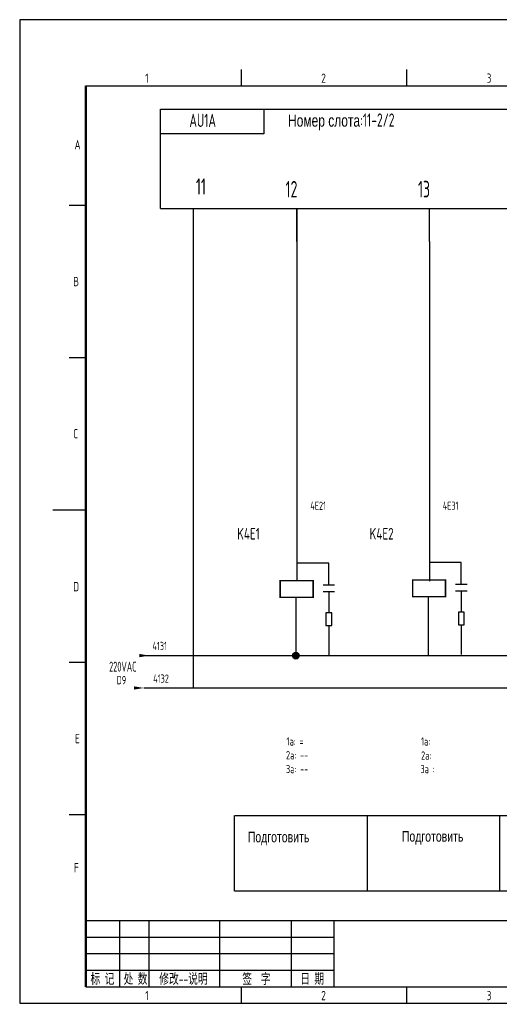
# Model space of a CAD drawing. Extents: x 590 to 9605, y -3741 to 975.
# Drawn here: x 4693.2 to 4838.7, y -2394.4 to -2097.4 of the extents above; entities that cross this region are included whole.
import ezdxf
from ezdxf.enums import TextEntityAlignment as Align

# ---------------------------------------------------------------- set-up
doc = ezdxf.new("R2010")
doc.units = 0
doc.header["$LTSCALE"] = 2
doc.header["$MEASUREMENT"] = 0
for name, pattern in [('DASHED2', [0.375, 0.25, -0.125]), ('DIVIDE', [1.25, 0.5, -0.25, 0, -0.25, 0, -0.25]), ('HIDDEN', [0.375, 0.25, -0.125])]:
    doc.linetypes.add(name, pattern=pattern)
doc.layers.get('0').update_dxf_attribs({"linetype": 'CONTINUOUS'})
doc.layers.add('CONTINUOUS', color=7, linetype='CONTINUOUS')
doc.layers.add('DIVIDE', color=1, linetype='DIVIDE')
doc.styles.add('ROMAN', font='ROMANC.shx', dxfattribs={"width": 0.7, "height": 0.7})
doc.styles.add('ROMANS', font='romans', dxfattribs={"width": 0.67, "bigfont": 'hzlib'})
doc.styles.get("Standard").update_dxf_attribs({"font": 'isocp.shx', "width": 0.707, "bigfont": 'dfst.shx'})

msp = doc.modelspace()

# ---------------------------------------------------------------- hatches: boundary and pattern name
at = {"linetype": 'HIDDEN'}
h = msp.add_hatch(color=0, dxfattribs=at)
edge = h.paths.add_edge_path()
edge.add_arc((4776.58, -2289.47), 1, 0, 360)

# ---------------------------------------------------------------- linework, layer by layer
for p, q in [((4786.58, -2261.56), (4777.07, -2261.56)), ((4786.58, -2261.56), (4777.07, -2261.56)), ((4786.58, -2268.11), (4786.58, -2261.56)), ((4786.58, -2268.11), (4786.58, -2261.56)), ((4826.58, -2261.37), (4817.07, -2261.37)), ((4826.58, -2261.37), (4817.07, -2261.37)), ((4826.58, -2267.92), (4826.58, -2261.37)), ((4826.58, -2267.92), (4826.58, -2261.37)), ((4786.58, -2270.04), (4786.58, -2276.56)), ((4786.58, -2270.04), (4786.58, -2276.56)), ((4826.58, -2269.85), (4826.58, -2276.37)), ((4826.58, -2269.85), (4826.58, -2276.37)), ((4786.58, -2280.33), (4786.58, -2289.33)), ((4786.58, -2280.33), (4786.58, -2289.33)), ((4826.58, -2280.14), (4826.58, -2289.14)), ((4826.58, -2280.14), (4826.58, -2289.14)), ((4758.06, -2360.52), (4758.06, -2337.7)), ((4758.21, -2337.7), (5062.35, -2337.7)), ((4758.06, -2360.52), (4758.06, -2340.74)), ((5062.35, -2360.52), (4758.21, -2360.52))]:
    msp.add_line(p, q)
for points in [[(4735.69, -2124.43), (4766.94, -2124.43), (4766.94, -2131.93), (4735.69, -2131.93)], [(4785.71, -2280.33), (4787.45, -2280.33), (4787.45, -2276.56), (4785.71, -2276.56)], [(4785.71, -2280.33), (4787.45, -2280.33), (4787.45, -2276.56), (4785.71, -2276.56)], [(4825.71, -2280.14), (4827.45, -2280.14), (4827.45, -2276.37), (4825.71, -2276.37)], [(4825.71, -2280.14), (4827.45, -2280.14), (4827.45, -2276.37), (4825.71, -2276.37)]]:
    msp.add_lwpolyline(points, close=True)
at = {"const_width": 0.4}
for points in [[(4771.86, -2266.83), (4781.86, -2266.83), (4781.86, -2271.83), (4771.86, -2271.83), (4771.86, -2266.83)], [(4771.86, -2266.83), (4781.86, -2266.83), (4781.86, -2271.83), (4771.86, -2271.83), (4771.86, -2266.83)], [(4811.86, -2266.64), (4821.86, -2266.64), (4821.86, -2271.64), (4811.86, -2271.64), (4811.86, -2266.64)], [(4811.86, -2266.64), (4821.86, -2266.64), (4821.86, -2271.64), (4811.86, -2271.64), (4811.86, -2266.64)]]:
    msp.add_lwpolyline(points, dxfattribs=at)
at = {"layer": 'CONTINUOUS', "color": 3}
for p, q in [((5113.19, -2097.43), (4693.19, -2097.43)), ((4693.19, -2097.43), (4693.19, -2394.43)), ((4693.19, -2394.43), (5113.19, -2394.43))]:
    msp.add_line(p, q, dxfattribs=at)
at = {"layer": 'CONTINUOUS', "linetype": 'Continuous'}
for p, q in [((4760.19, -2117.43), (4760.19, -2112.43)), ((4810.19, -2117.43), (4810.19, -2112.43)), ((4708.19, -2153.43), (4713.19, -2153.43)), ((4708.19, -2199.43), (4713.19, -2199.43)), ((4703.19, -2245.43), (4713.19, -2245.43)), ((4708.19, -2291.43), (4713.19, -2291.43)), ((4708.19, -2337.43), (4713.19, -2337.43)), ((4713.19, -2369.43), (5108.19, -2369.43)), ((4723.47, -2389.43), (4723.47, -2369.43)), ((4732.29, -2389.43), (4732.29, -2369.43)), ((4753.53, -2369.43), (4753.53, -2389.43)), ((4775.19, -2369.43), (4775.19, -2389.43)), ((4788.19, -2389.43), (4788.19, -2369.43)), ((4713.19, -2374.43), (4788.19, -2374.43)), ((4713.19, -2379.43), (4788.19, -2379.43)), ((4713.19, -2384.43), (4788.19, -2384.43)), ((4760.19, -2394.43), (4760.19, -2389.43)), ((4810.19, -2394.43), (4810.19, -2389.43))]:
    msp.add_line(p, q, dxfattribs=at)
at = {"layer": 'CONTINUOUS'}
for p, q in [((4713.19, -2117.43), (5108.19, -2117.43)), ((4735.69, -2124.43), (5095.69, -2124.43)), ((4735.69, -2154.43), (4735.69, -2124.43)), ((4735.69, -2154.43), (5095.69, -2154.43)), ((4776.94, -2154.43), (4776.94, -2266.93)), ((4776.94, -2164.43), (4776.94, -2154.43)), ((4776.94, -2164.43), (4776.94, -2154.43)), ((4816.94, -2164.43), (4816.94, -2154.43)), ((4776.94, -2164.43), (4776.94, -2195.66)), ((4816.94, -2164.43), (4816.94, -2266.93)), ((4771.86, -2266.83), (4771.86, -2271.83)), ((4771.86, -2266.83), (4771.86, -2271.83)), ((4771.86, -2266.83), (4771.86, -2271.83)), ((4771.86, -2266.83), (4771.86, -2271.83)), ((4771.86, -2266.83), (4771.86, -2271.83)), ((4771.86, -2266.83), (4771.86, -2271.83)), ((4781.86, -2266.83), (4771.86, -2266.83)), ((4781.86, -2266.83), (4771.86, -2266.83)), ((4781.86, -2266.83), (4771.86, -2266.83)), ((4781.86, -2266.83), (4771.86, -2266.83)), ((4781.86, -2266.83), (4771.86, -2266.83)), ((4781.86, -2266.83), (4771.86, -2266.83)), ((4781.86, -2271.83), (4781.86, -2266.83)), ((4781.86, -2271.83), (4781.86, -2266.83)), ((4781.86, -2271.83), (4781.86, -2266.83)), ((4781.86, -2271.83), (4781.86, -2266.83)), ((4781.86, -2271.83), (4781.86, -2266.83)), ((4781.86, -2271.83), (4781.86, -2266.83)), ((4784.85, -2268.11), (4788.32, -2268.11)), ((4784.85, -2268.11), (4788.32, -2268.11)), ((4811.86, -2266.64), (4811.86, -2271.64)), ((4811.86, -2266.64), (4811.86, -2271.64)), ((4811.86, -2266.64), (4811.86, -2271.64)), ((4811.86, -2266.64), (4811.86, -2271.64)), ((4811.86, -2266.64), (4811.86, -2271.64)), ((4811.86, -2266.64), (4811.86, -2271.64)), ((4821.86, -2266.64), (4811.86, -2266.64)), ((4821.86, -2266.64), (4811.86, -2266.64)), ((4821.86, -2266.64), (4811.86, -2266.64)), ((4821.86, -2266.64), (4811.86, -2266.64)), ((4821.86, -2266.64), (4811.86, -2266.64)), ((4821.86, -2266.64), (4811.86, -2266.64)), ((4821.86, -2271.64), (4821.86, -2266.64)), ((4821.86, -2271.64), (4821.86, -2266.64)), ((4821.86, -2271.64), (4821.86, -2266.64)), ((4821.86, -2271.64), (4821.86, -2266.64)), ((4821.86, -2271.64), (4821.86, -2266.64)), ((4821.86, -2271.64), (4821.86, -2266.64)), ((4824.85, -2267.92), (4828.32, -2267.92)), ((4824.85, -2267.92), (4828.32, -2267.92)), ((4771.86, -2271.83), (4776.86, -2271.83)), ((4771.86, -2271.83), (4776.86, -2271.83)), ((4771.86, -2271.83), (4776.86, -2271.83)), ((4771.86, -2271.83), (4776.86, -2271.83)), ((4771.86, -2271.83), (4776.86, -2271.83)), ((4771.86, -2271.83), (4776.86, -2271.83)), ((4776.73, -2289.43), (4776.73, -2271.93)), ((4776.73, -2289.43), (4776.73, -2271.93)), ((4776.86, -2271.83), (4781.86, -2271.83)), ((4776.86, -2271.83), (4781.86, -2271.83)), ((4776.86, -2271.83), (4781.86, -2271.83)), ((4776.86, -2271.83), (4781.86, -2271.83)), ((4776.86, -2271.83), (4781.86, -2271.83)), ((4776.86, -2271.83), (4781.86, -2271.83)), ((4784.85, -2270.04), (4788.32, -2270.04)), ((4784.85, -2270.04), (4788.32, -2270.04)), ((4811.86, -2271.64), (4816.86, -2271.64)), ((4811.86, -2271.64), (4816.86, -2271.64)), ((4811.86, -2271.64), (4816.86, -2271.64)), ((4811.86, -2271.64), (4816.86, -2271.64)), ((4811.86, -2271.64), (4816.86, -2271.64)), ((4811.86, -2271.64), (4816.86, -2271.64)), ((4816.73, -2289.24), (4816.73, -2271.74)), ((4816.73, -2289.24), (4816.73, -2271.74)), ((4816.73, -2289.43), (4816.73, -2271.93)), ((4816.73, -2289.43), (4816.73, -2271.93)), ((4816.73, -2289.43), (4816.73, -2271.93)), ((4816.86, -2271.64), (4821.86, -2271.64)), ((4816.86, -2271.64), (4821.86, -2271.64)), ((4816.86, -2271.64), (4821.86, -2271.64)), ((4816.86, -2271.64), (4821.86, -2271.64)), ((4816.86, -2271.64), (4821.86, -2271.64)), ((4816.86, -2271.64), (4821.86, -2271.64)), ((4824.85, -2269.85), (4828.32, -2269.85)), ((4824.85, -2269.85), (4828.32, -2269.85)), ((4776.73, -2289.62), (4776.73, -2272.12)), ((4776.73, -2289.62), (4776.73, -2272.12)), ((4776.73, -2289.62), (4776.73, -2272.12)), ((4816.73, -2289.62), (4816.73, -2272.12)), ((4730.69, -2289.43), (5090.57, -2289.43)), ((4730.69, -2299.22), (4745.69, -2299.22)), ((4742.52, -2299.22), (5091.57, -2299.22)), ((4798.21, -2360.52), (4798.21, -2337.7)), ((4838.21, -2360.52), (4838.21, -2337.7)), ((4798.21, -2360.52), (4798.21, -2340.74)), ((4838.21, -2360.52), (4838.21, -2340.74)), ((4713.19, -2389.43), (5108.19, -2389.43))]:
    msp.add_line(p, q, dxfattribs=at)
at = {"layer": 'CONTINUOUS', "lineweight": 50}
msp.add_line((4713.19, -2117.43), (4713.19, -2389.43), dxfattribs=at)
at = {"layer": 'CONTINUOUS', "color": 1}
for p in [(4745.69, -2299.22), (4745.69, -2284.43)]:
    msp.add_line(p, (4745.69, -2154.43), dxfattribs=at)
at = {"layer": 'CONTINUOUS'}
msp.add_circle((4776.58, -2289.47), 1, dxfattribs=at)
at = {"layer": 'DIVIDE', "color": 6}
for points in [[(4729.31, -2288.93), (4729.31, -2289.93), (4732.31, -2289.43)], [(4727.69, -2298.72), (4727.69, -2299.72), (4730.69, -2299.22)]]:
    msp.add_solid(points, dxfattribs=at)

# ---------------------------------------------------------------- texts
at = {"layer": 'CONTINUOUS', "linetype": 'Continuous', "style": 'ROMAN', "width": 0.7}
for s, p in [('1', (4731.12, -2116.49)), ('2', (4784.27, -2116.49)), ('3', (4834.25, -2116.49)), ('A', (4709.75, -2136.58)), ('B', (4709.36, -2177.9)), ('C', (4709.36, -2223.84)), ('D', (4709.36, -2270.01)), ('E', (4709.92, -2315.9)), ('F', (4709.57, -2354.9)), ('1', (4731.12, -2393.49)), ('2', (4784.27, -2393.49)), ('3', (4834.25, -2393.49))]:
    msp.add_text(s, height=2.8, dxfattribs=at).set_placement(p)
at = {"layer": 'CONTINUOUS', "color": 0, "width": 0.707}
msp.add_text('AU1A', height=4, dxfattribs=at).set_placement((4744.46, -2129.84))
at = {"layer": 'CONTINUOUS', "color": 1}
for s, height, width, p in [('11', 5, 0.67, (4746.44, -2150.33)), ('12', 5, 0.67, (4773.52, -2151.1)), ('13', 5, 0.67, (4813.52, -2151.1)), ('4131', 2.5, 0.67, (4733.31, -2287.78)), ('220VAC', 3, 0.67, (4720.22, -2294.28)), ('4132', 2.5, 0.67, (4733.54, -2297.63)), ('1a: ', 2.5, 0.707, (4814.44, -2316.6)), ('2a:', 2.5, 0.707, (4814.44, -2320.86)), ('3a :', 2.5, 0.707, (4814.26, -2324.94))]:
    msp.add_text(s, height=height, dxfattribs=dict(at, width=width)).set_placement(p)
at = {"layer": 'CONTINUOUS', "color": 7, "width": 0.67}
for s, p in [('4E21', (4780.99, -2245.43)), ('D9', (4722.5, -2298.09))]:
    msp.add_text(s, height=2.5, dxfattribs=at).set_placement(p)
at = {"layer": 'CONTINUOUS', "width": 0.67}
msp.add_text('4E31', height=2.5, dxfattribs=at).set_placement((4820.99, -2245.43))
at = {"layer": 'CONTINUOUS', "style": 'ROMANS', "width": 0.67}
for s, p in [('K4E1', (4758.9, -2254.4)), ('K4E2', (4798.9, -2254.4))]:
    msp.add_text(s, height=3.5, dxfattribs=at).set_placement(p)
at = {"layer": 'CONTINUOUS', "color": 0, "linetype": 'ByBlock', "width": 0.707}
for s, p in [('1a: =', (4773.81, -2316.6)), ('2a: --', (4773.65, -2320.77)), ('3a: --', (4773.63, -2324.94))]:
    msp.add_text(s, height=2.5, dxfattribs=at).set_placement(p)
at = {"layer": 'CONTINUOUS', "width": 0.67}
for s, p in [('标 记', (4718.19, -2386.93)), ('处 数', (4728.19, -2386.93)), ('修改--说明', (4742.66, -2386.93)), ('签  字', (4764.69, -2386.93)), ('日 期', (4781.56, -2386.93))]:
    msp.add_text(s, height=3.5, dxfattribs=at).set_placement(p, align=Align.MIDDLE)
at = {"layer": 'CONTINUOUS', "color": 0, "insert": (4772.64, -2128.29), "char_height": 4, "width": 130, "attachment_point": 4}
msp.add_mtext(' {\\fArial|b0|i0|c204|p34;\\H0.9167x;\\C256;Номер слота}:11-2/2', dxfattribs=at)
at = {"layer": 'CONTINUOUS', "linetype": 'DASHED2', "ltscale": 2, "char_height": 3.5, "width": 27.7506, "attachment_point": 1}
for insert in [(4762.11, -2342.61), (4808.64, -2342.42)]:
    msp.add_mtext('{\\fArial|b0|i0|c204|p34;\\H0.9167x;\\C6;Подготовить\\fArial Cyr|b0|i0|c204|p34;\\C256; }', dxfattribs=dict(at, insert=insert))

doc.saveas('drawing.dxf')
